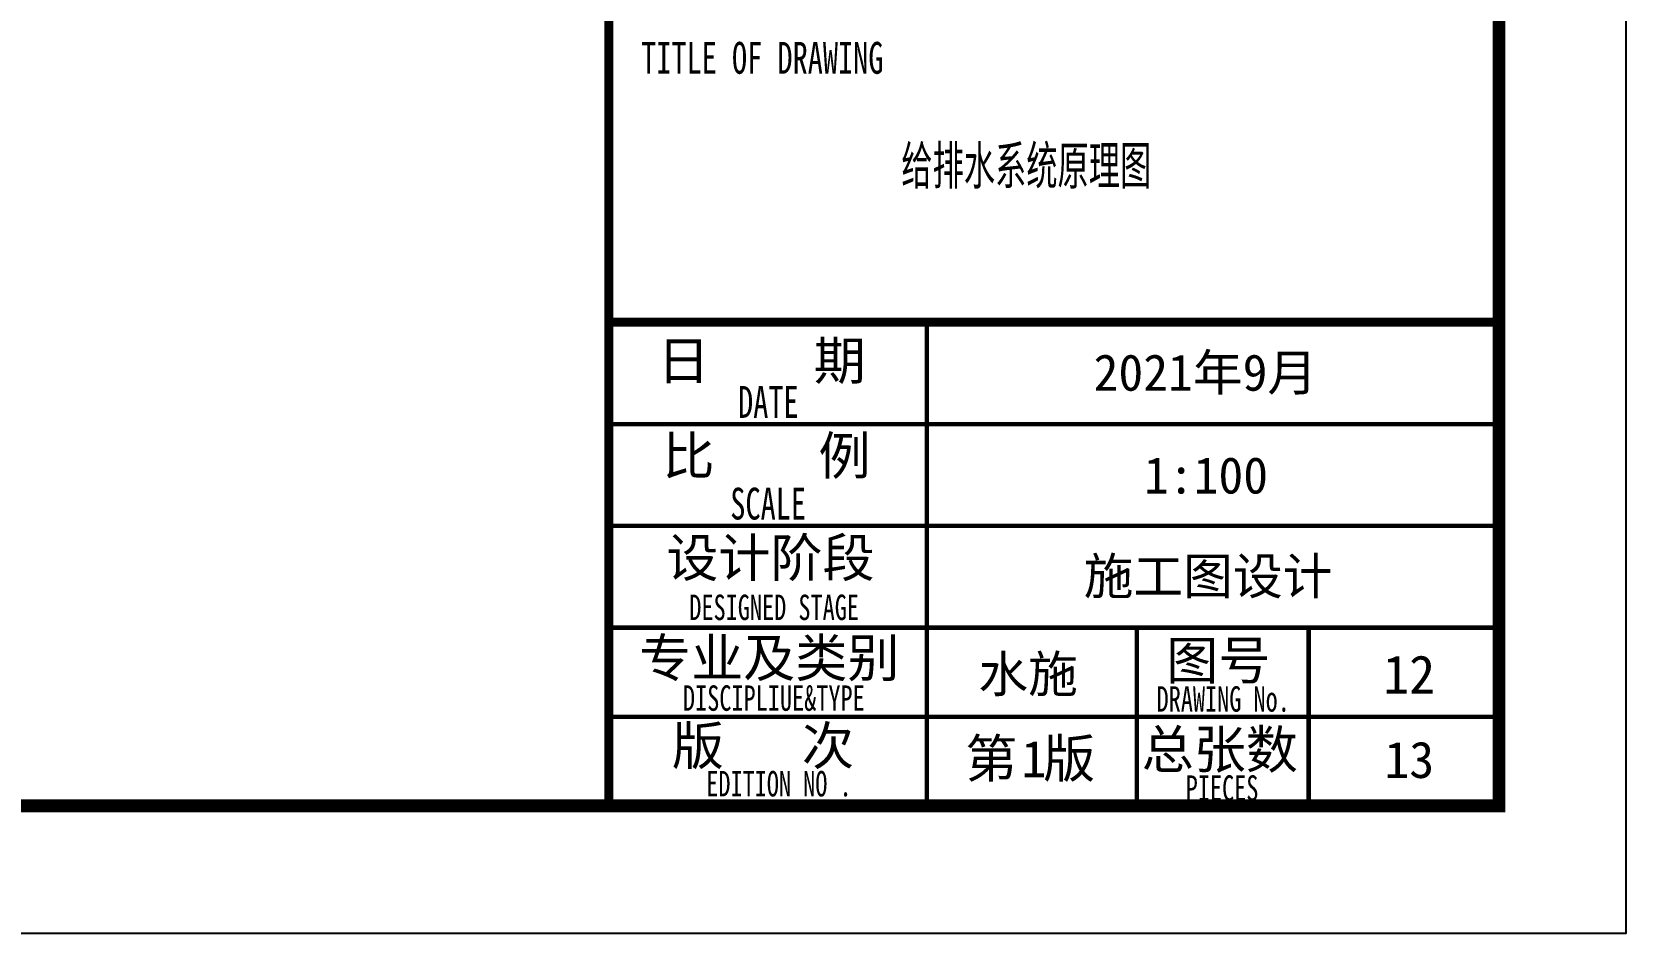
# Model space of a CAD drawing. Extents: x 1031190 to 1725648, y 733081 to 1571294.
# Drawn here: x 1350541 to 1363070, y 803485 to 810567 of the extents above; entities that cross this region are included whole.
import ezdxf

# ---------------------------------------------------------------- set-up
doc = ezdxf.new("R2010")
doc.units = 0
doc.header["$LTSCALE"] = 1000
doc.header["$MEASUREMENT"] = 0
for name, color, linetype in [('C-Sheet-图框', 101, 'Continuous'), ('图框', 140, 'Continuous'), ('图签文字', 147, 'Continuous')]:
    doc.layers.add(name, color=color, linetype=linetype)
doc.layers.add('图签', color=147, linetype='Continuous', lineweight=18)
doc.styles.add('宋体', font='', dxfattribs={"height": 50})
doc.styles.add('建筑图签-1', font='simhei.ttf', dxfattribs={"width": 0.7})
doc.styles.get('宋体').set_extended_font_data('SimSun')

# ---------------------------------------------------------------- blocks, each defined once
blk = doc.blocks.new('tq123')
at = {"layer": '图框'}
for points, const_width in [([(-6995, 0), (-6995, 57400)], 70), ([(-6995, 3800), (5, 3800)], 70), ([(-4495, 1400), (-4495, 3800)], 35), ([(-6995, 3000), (5, 3000)], 35), ([(-6995, 2200), (5, 2200)], 35), ([(-6995, 1400), (5, 1400)], 35), ([(-6995, 1400), (-495, 1400)], 35), ([(-4495, 0), (-4495, 1400)], 35), ([(-2845, 0), (-2845, 1400)], 35), ([(-2845, 0), (-2845, 1400)], 35), ([(-2845, 0), (-2845, 1400)], 35), ([(-1495, 0), (-1495, 1400)], 35), ([(-6995, 700), (-2845, 700)], 35), ([(-2845, 700), (5, 700)], 35)]:
    blk.add_lwpolyline(points, dxfattribs=dict(at, const_width=const_width))
at = {"layer": '图框', "style": '建筑图签-1', "width": 0.7}
for s, height, p in [('TITLE OF DRAWING', 250, (-6741, 5753)), ('DATE', 250, (-5979, 3049)), ('SCALE', 250, (-6040, 2250)), ('DESIGNED STAGE', 200, (-6362, 1460)), ('DISCIPLIUE&TYPE', 200, (-6412, 747)), ('DRAWING No.', 200, (-2690, 740)), ('EDITION NO .', 200, (-6229, 74)), ('PIECES', 200, (-2461, 40))]:
    blk.add_text(s, height=height, dxfattribs=at).set_placement(p)
at = {"layer": '图签', "color": 2, "style": '宋体'}
for s, height, p in [('2021年9月', 286.7, (-3185, 3262)), ('1:100', 286.7, (-2789, 2454)), ('施工图设计', 286.7, (-3263, 1662)), ('水施', 286.7, (-4091, 893)), ('1', 287, (-3752, 225)), ('13', 286.7, (-899, 219))]:
    blk.add_text(s, height=height, dxfattribs=at).set_placement(p)
at = {"layer": '图签文字', "color": 7, "style": '建筑图签-1'}
for s, p in [('日    期', (-6611, 3349)), ('比    例', (-6573, 2602)), ('设计阶段', (-6543, 1800)), ('专业及类别', (-6757, 1013)), ('图号', (-2614, 994)), ('版   次 ', (-6499, 323)), ('总张数', (-2807, 294)), ('第 版', (-4194, 223))]:
    blk.add_text(s, height=300, dxfattribs=at).set_placement(p)

msp = doc.modelspace()

# ---------------------------------------------------------------- linework, layer by layer
at = {"layer": '图框'}
msp.add_lwpolyline([(1278969.8, 803485.2), (1363069.8, 803485.2), (1363069.8, 862885.2), (1278969.8, 862885.2)], close=True, dxfattribs=at)
msp.add_lwpolyline([(1278969.8, 803485.2), (1363069.8, 803485.2), (1363069.8, 862885.2), (1278969.8, 862885.2)], close=True, dxfattribs=at)
msp.add_lwpolyline([(1278969.8, 803485.2), (1363069.8, 803485.2), (1363069.8, 862885.2), (1278969.8, 862885.2)], close=True, dxfattribs=at)
at = {"layer": '图框', "const_width": 100}
msp.add_lwpolyline([(1281469.8, 804485.2), (1362069.8, 804485.2), (1362069.8, 861885.2), (1281469.8, 861885.2)], close=True, dxfattribs=at)
msp.add_lwpolyline([(1281469.8, 804485.2), (1362069.8, 804485.2), (1362069.8, 861885.2), (1281469.8, 861885.2)], close=True, dxfattribs=at)
msp.add_lwpolyline([(1281469.8, 804485.2), (1362069.8, 804485.2), (1362069.8, 861885.2), (1281469.8, 861885.2)], close=True, dxfattribs=at)

# ---------------------------------------------------------------- block references
msp.add_blockref('tq123', (1362069.8, 804485.2))
msp.add_blockref('tq123', (1362069.8, 804485.2))
msp.add_blockref('tq123', (1362069.8, 804485.2))

# ---------------------------------------------------------------- texts
at = {"layer": 'C-Sheet-图框', "color": 7, "style": '宋体', "width": 0.6}
msp.add_text('给排水系统原理图', height=300, dxfattribs=at).set_placement((1357373.9, 809367.8))
msp.add_text('给排水系统原理图', height=300, dxfattribs=at).set_placement((1357373.9, 809367.8))
msp.add_text('给排水系统原理图', height=300, dxfattribs=at).set_placement((1357373.9, 809367.8))
at = {"layer": 'C-Sheet-图框', "color": 7, "style": '宋体'}
msp.add_text('12', height=300, dxfattribs=at).set_placement((1361160.4, 805367.8))
msp.add_text('12', height=300, dxfattribs=at).set_placement((1361160.4, 805367.8))
msp.add_text('12', height=300, dxfattribs=at).set_placement((1361160.4, 805367.8))

doc.saveas('drawing.dxf')
